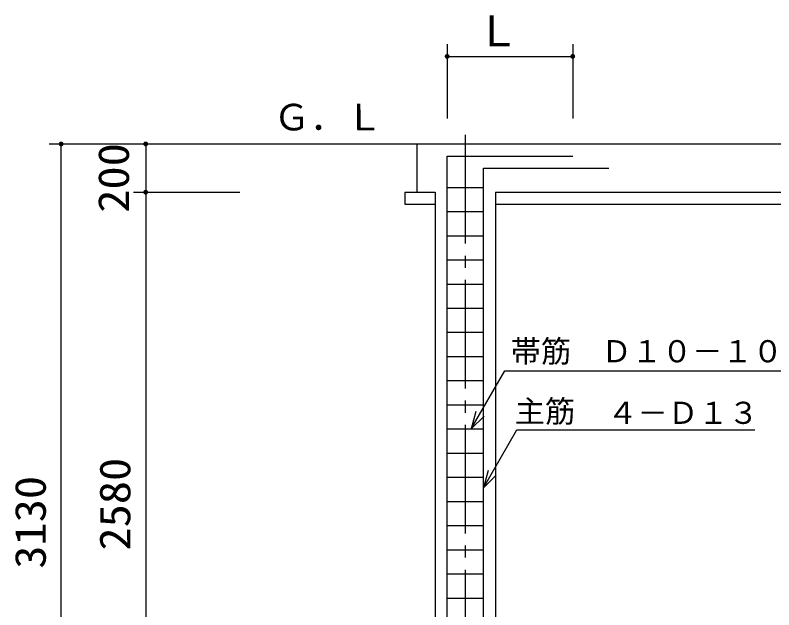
# Model space of a CAD drawing. Units: millimetres, scale not verified. Extents: x -14850 to 14850, y -10500 to 10500.
# Drawn here: x -2483 to 658, y 371 to 2833 of the extents above; entities that cross this region are included whole.
import ezdxf
from ezdxf.enums import TextEntityAlignment as Align

# ---------------------------------------------------------------- set-up
doc = ezdxf.new("R2010")
doc.units = ezdxf.units.MM
doc.header["$LTSCALE"] = 50
doc.linetypes.add('CHAIN2', pattern=[12, 9, -1, 1, -1])
for name, color, linetype, lineweight in [('0-0_製作', 5, 'Continuous', 25), ('0-3_機器', 3, 'Continuous', 25), ('0-6_文字', 5, 'Continuous', 25)]:
    doc.layers.add(name, color=color, linetype=linetype, lineweight=lineweight)
doc.styles.add('ＭＳ ゴシック', font='')
doc.styles.get('ＭＳ ゴシック').set_extended_font_data('MS Gothic')

msp = doc.modelspace()

# ---------------------------------------------------------------- linework, layer by layer
at = {"layer": '0-0_製作', "color": 2}
for p, q in [((-694.48, 2711.98), (-694.48, 2405.39)), ((-174.48, 2711.98), (-174.48, 2405.39)), ((-694.48, 2661.98), (-174.48, 2661.98)), ((-2342.66, 2299.61), (-1552.72, 2299.61)), ((-2292.66, -830.39), (-2292.66, 2299.61)), ((-1942.66, 2299.61), (-1942.66, 2099.61)), ((-1992.66, 2099.61), (-1552.72, 2099.61)), ((-1942.66, 2099.61), (-1942.66, -480.39))]:
    msp.add_line(p, q, dxfattribs=at)
at = {"layer": '0-0_製作'}
for points in [[(-694.48, 2661.98), (-701.32, 2669.27), (-700.36, 2670.07)], [(-694.48, 2671.98), (-700.36, 2670.07), (-699.3, 2670.75)], [(-694.48, 2661.98), (-700.36, 2670.07), (-694.48, 2671.98)], [(-694.48, 2671.98), (-699.3, 2670.75), (-695.73, 2671.9)], [(-695.73, 2671.9), (-699.3, 2670.75), (-698.16, 2671.28)], [(-695.73, 2671.9), (-698.16, 2671.28), (-696.97, 2671.67)], [(-693.85, 2671.96), (-694.48, 2661.98), (-694.48, 2671.98)], [(-692.61, 2671.81), (-694.48, 2661.98), (-693.85, 2671.96)], [(-691.39, 2671.49), (-694.48, 2661.98), (-692.61, 2671.81)], [(-690.22, 2671.03), (-694.48, 2661.98), (-691.39, 2671.49)], [(-689.12, 2670.43), (-694.48, 2661.98), (-690.22, 2671.03)], [(-688.11, 2669.69), (-694.48, 2661.98), (-689.12, 2670.43)], [(-174.48, 2661.98), (-181.32, 2669.27), (-180.36, 2670.07)], [(-174.48, 2661.98), (-180.36, 2670.07), (-179.3, 2670.75)], [(-174.48, 2661.98), (-179.3, 2670.75), (-178.16, 2671.28)], [(-174.48, 2661.98), (-178.16, 2671.28), (-176.97, 2671.67)], [(-174.48, 2671.98), (-176.97, 2671.67), (-175.73, 2671.9)], [(-174.48, 2661.98), (-176.97, 2671.67), (-174.48, 2671.98)], [(-173.85, 2671.96), (-174.48, 2661.98), (-174.48, 2671.98)], [(-172.61, 2671.81), (-174.48, 2661.98), (-173.85, 2671.96)], [(-171.39, 2671.49), (-174.48, 2661.98), (-172.61, 2671.81)], [(-170.22, 2671.03), (-174.48, 2661.98), (-171.39, 2671.49)], [(-169.12, 2670.43), (-174.48, 2661.98), (-170.22, 2671.03)], [(-168.11, 2669.69), (-174.48, 2661.98), (-169.12, 2670.43)], [(-694.48, 2661.98), (-704.48, 2661.98), (-704.46, 2662.61)], [(-694.48, 2661.98), (-704.4, 2660.73), (-704.48, 2661.98)], [(-694.48, 2661.98), (-704.46, 2662.61), (-704.3, 2663.86)], [(-694.48, 2661.98), (-704.17, 2659.5), (-704.4, 2660.73)], [(-694.48, 2661.98), (-704.3, 2663.86), (-703.99, 2665.07)], [(-694.48, 2661.98), (-703.78, 2658.3), (-704.17, 2659.5)], [(-694.48, 2661.98), (-703.99, 2665.07), (-703.53, 2666.24)], [(-694.48, 2651.98), (-703.78, 2658.3), (-694.48, 2661.98)], [(-694.48, 2651.98), (-703.24, 2657.17), (-703.78, 2658.3)], [(-694.48, 2661.98), (-703.53, 2666.24), (-702.92, 2667.34)], [(-694.48, 2651.98), (-702.57, 2656.1), (-703.24, 2657.17)], [(-694.48, 2661.98), (-702.92, 2667.34), (-702.18, 2668.36)], [(-694.48, 2651.98), (-701.77, 2655.14), (-702.57, 2656.1)], [(-694.48, 2661.98), (-702.18, 2668.36), (-701.32, 2669.27)], [(-694.48, 2651.98), (-700.85, 2654.28), (-701.77, 2655.14)], [(-694.48, 2651.98), (-699.84, 2653.54), (-700.85, 2654.28)], [(-694.48, 2651.98), (-698.74, 2652.93), (-699.84, 2653.54)], [(-694.48, 2651.98), (-697.57, 2652.47), (-698.74, 2652.93)], [(-694.48, 2651.98), (-696.35, 2652.16), (-697.57, 2652.47)], [(-694.48, 2651.98), (-695.11, 2652), (-696.35, 2652.16)], [(-687.19, 2668.83), (-694.48, 2661.98), (-688.11, 2669.69)], [(-686.39, 2667.86), (-694.48, 2661.98), (-687.19, 2668.83)], [(-685.72, 2666.8), (-694.48, 2661.98), (-686.39, 2667.86)], [(-685.18, 2665.66), (-694.48, 2661.98), (-685.72, 2666.8)], [(-684.79, 2664.47), (-694.48, 2661.98), (-685.18, 2665.66)], [(-684.79, 2664.47), (-684.48, 2661.98), (-694.48, 2661.98)], [(-684.48, 2661.98), (-694.48, 2651.98), (-694.48, 2661.98)], [(-684.5, 2661.35), (-694.48, 2651.98), (-684.48, 2661.98)], [(-684.66, 2660.11), (-694.48, 2651.98), (-684.5, 2661.35)], [(-684.97, 2658.89), (-694.48, 2651.98), (-684.66, 2660.11)], [(-685.43, 2657.72), (-694.48, 2651.98), (-684.97, 2658.89)], [(-686.04, 2656.62), (-694.48, 2651.98), (-685.43, 2657.72)], [(-686.77, 2655.61), (-694.48, 2651.98), (-686.04, 2656.62)], [(-687.63, 2654.69), (-694.48, 2651.98), (-686.77, 2655.61)], [(-688.6, 2653.89), (-694.48, 2651.98), (-687.63, 2654.69)], [(-689.66, 2653.22), (-694.48, 2651.98), (-688.6, 2653.89)], [(-689.66, 2653.22), (-693.23, 2652.06), (-694.48, 2651.98)], [(-690.8, 2652.68), (-693.23, 2652.06), (-689.66, 2653.22)], [(-690.8, 2652.68), (-691.99, 2652.3), (-693.23, 2652.06)], [(-684.56, 2663.24), (-684.48, 2661.98), (-684.79, 2664.47)], [(-174.48, 2661.98), (-184.48, 2661.98), (-184.46, 2662.61)], [(-174.48, 2661.98), (-184.4, 2660.73), (-184.48, 2661.98)], [(-174.48, 2661.98), (-184.46, 2662.61), (-184.3, 2663.86)], [(-174.48, 2651.98), (-184.4, 2660.73), (-174.48, 2661.98)], [(-174.48, 2651.98), (-184.17, 2659.5), (-184.4, 2660.73)], [(-174.48, 2661.98), (-184.3, 2663.86), (-183.99, 2665.07)], [(-174.48, 2651.98), (-183.78, 2658.3), (-184.17, 2659.5)], [(-174.48, 2661.98), (-183.99, 2665.07), (-183.53, 2666.24)], [(-174.48, 2651.98), (-183.24, 2657.17), (-183.78, 2658.3)], [(-174.48, 2661.98), (-183.53, 2666.24), (-182.92, 2667.34)], [(-174.48, 2651.98), (-182.57, 2656.1), (-183.24, 2657.17)], [(-174.48, 2661.98), (-182.92, 2667.34), (-182.18, 2668.36)], [(-174.48, 2651.98), (-181.77, 2655.14), (-182.57, 2656.1)], [(-174.48, 2661.98), (-182.18, 2668.36), (-181.32, 2669.27)], [(-174.48, 2651.98), (-180.85, 2654.28), (-181.77, 2655.14)], [(-174.48, 2651.98), (-179.84, 2653.54), (-180.85, 2654.28)], [(-174.48, 2651.98), (-178.74, 2652.93), (-179.84, 2653.54)], [(-174.48, 2651.98), (-177.57, 2652.47), (-178.74, 2652.93)], [(-174.48, 2651.98), (-176.35, 2652.16), (-177.57, 2652.47)], [(-174.48, 2651.98), (-175.11, 2652), (-176.35, 2652.16)], [(-167.19, 2668.83), (-174.48, 2661.98), (-168.11, 2669.69)], [(-166.39, 2667.86), (-174.48, 2661.98), (-167.19, 2668.83)], [(-165.72, 2666.8), (-174.48, 2661.98), (-166.39, 2667.86)], [(-165.18, 2665.66), (-174.48, 2661.98), (-165.72, 2666.8)], [(-164.79, 2664.47), (-174.48, 2661.98), (-165.18, 2665.66)], [(-164.56, 2663.24), (-174.48, 2661.98), (-164.79, 2664.47)], [(-164.48, 2661.98), (-174.48, 2661.98), (-164.56, 2663.24)], [(-164.48, 2661.98), (-174.48, 2651.98), (-174.48, 2661.98)], [(-164.5, 2661.35), (-174.48, 2651.98), (-164.48, 2661.98)], [(-164.66, 2660.11), (-174.48, 2651.98), (-164.5, 2661.35)], [(-164.97, 2658.89), (-174.48, 2651.98), (-164.66, 2660.11)], [(-165.43, 2657.72), (-174.48, 2651.98), (-164.97, 2658.89)], [(-166.04, 2656.62), (-174.48, 2651.98), (-165.43, 2657.72)], [(-166.77, 2655.61), (-174.48, 2651.98), (-166.04, 2656.62)], [(-167.63, 2654.69), (-174.48, 2651.98), (-166.77, 2655.61)], [(-168.6, 2653.89), (-174.48, 2651.98), (-167.63, 2654.69)], [(-169.66, 2653.22), (-174.48, 2651.98), (-168.6, 2653.89)], [(-170.8, 2652.68), (-174.48, 2651.98), (-169.66, 2653.22)], [(-171.99, 2652.3), (-174.48, 2651.98), (-170.8, 2652.68)], [(-173.23, 2652.06), (-174.48, 2651.98), (-171.99, 2652.3)], [(-2292.66, 2309.61), (-2302.66, 2299.61), (-2302.64, 2300.23)], [(-2292.66, 2299.61), (-2302.66, 2299.61), (-2292.66, 2309.61)], [(-2292.66, 2299.61), (-2302.58, 2298.35), (-2302.66, 2299.61)], [(-2292.66, 2309.61), (-2302.64, 2300.23), (-2293.92, 2309.53)], [(-2293.92, 2309.53), (-2302.64, 2300.23), (-2302.49, 2301.48)], [(-2292.66, 2299.61), (-2302.35, 2297.12), (-2302.58, 2298.35)], [(-2293.92, 2309.53), (-2302.49, 2301.48), (-2295.15, 2309.29)], [(-2295.15, 2309.29), (-2302.49, 2301.48), (-2302.17, 2302.7)], [(-2292.66, 2299.61), (-2301.96, 2295.92), (-2302.35, 2297.12)], [(-2295.15, 2309.29), (-2302.17, 2302.7), (-2296.34, 2308.9)], [(-2296.34, 2308.9), (-2302.17, 2302.7), (-2301.71, 2303.86)], [(-2292.66, 2299.61), (-2301.43, 2294.79), (-2301.96, 2295.92)], [(-2296.34, 2308.9), (-2301.71, 2303.86), (-2297.48, 2308.37)], [(-2297.48, 2308.37), (-2301.71, 2303.86), (-2301.11, 2304.96)], [(-2292.66, 2299.61), (-2300.75, 2293.73), (-2301.43, 2294.79)], [(-2297.48, 2308.37), (-2301.11, 2304.96), (-2298.54, 2307.7)], [(-2298.54, 2307.7), (-2301.11, 2304.96), (-2300.37, 2305.98)], [(-2292.66, 2299.61), (-2299.95, 2292.76), (-2300.75, 2293.73)], [(-2298.54, 2307.7), (-2300.37, 2305.98), (-2299.51, 2306.89)], [(-2292.66, 2299.61), (-2299.04, 2291.9), (-2299.95, 2292.76)], [(-2292.66, 2289.61), (-2299.04, 2291.9), (-2292.66, 2299.61)], [(-2292.03, 2309.59), (-2292.66, 2299.61), (-2292.66, 2309.61)], [(-2290.79, 2309.43), (-2292.66, 2299.61), (-2292.03, 2309.59)], [(-2289.57, 2309.12), (-2292.66, 2299.61), (-2290.79, 2309.43)], [(-2288.4, 2308.65), (-2292.66, 2299.61), (-2289.57, 2309.12)], [(-2287.3, 2308.05), (-2292.66, 2299.61), (-2288.4, 2308.65)], [(-2286.29, 2307.31), (-2292.66, 2299.61), (-2287.3, 2308.05)], [(-2285.37, 2306.45), (-2292.66, 2299.61), (-2286.29, 2307.31)], [(-2285.37, 2306.45), (-2282.66, 2299.61), (-2292.66, 2299.61)], [(-2282.66, 2299.61), (-2292.66, 2289.61), (-2292.66, 2299.61)], [(-2282.68, 2298.98), (-2292.66, 2289.61), (-2282.66, 2299.61)], [(-2282.68, 2298.98), (-2291.41, 2289.68), (-2292.66, 2289.61)], [(-2282.84, 2297.73), (-2291.41, 2289.68), (-2282.68, 2298.98)], [(-2282.84, 2297.73), (-2290.18, 2289.92), (-2291.41, 2289.68)], [(-2283.15, 2296.51), (-2290.18, 2289.92), (-2282.84, 2297.73)], [(-2283.15, 2296.51), (-2288.98, 2290.31), (-2290.18, 2289.92)], [(-2283.61, 2295.35), (-2288.98, 2290.31), (-2283.15, 2296.51)], [(-2283.61, 2295.35), (-2287.85, 2290.84), (-2288.98, 2290.31)], [(-2284.22, 2294.25), (-2287.85, 2290.84), (-2283.61, 2295.35)], [(-2284.22, 2294.25), (-2286.78, 2291.51), (-2287.85, 2290.84)], [(-2284.96, 2293.23), (-2286.78, 2291.51), (-2284.22, 2294.25)], [(-2284.96, 2293.23), (-2285.82, 2292.32), (-2286.78, 2291.51)], [(-2284.57, 2305.48), (-2282.66, 2299.61), (-2285.37, 2306.45)], [(-2283.9, 2304.42), (-2282.66, 2299.61), (-2284.57, 2305.48)], [(-2283.36, 2303.29), (-2282.66, 2299.61), (-2283.9, 2304.42)], [(-2282.98, 2302.09), (-2282.66, 2299.61), (-2283.36, 2303.29)], [(-2282.74, 2300.86), (-2282.66, 2299.61), (-2282.98, 2302.09)], [(-1942.66, 2299.61), (-1952.66, 2299.61), (-1952.64, 2300.23)], [(-1942.66, 2299.61), (-1952.58, 2298.35), (-1952.66, 2299.61)], [(-1942.66, 2309.61), (-1952.64, 2300.23), (-1952.49, 2301.48)], [(-1942.66, 2299.61), (-1952.64, 2300.23), (-1942.66, 2309.61)], [(-1942.66, 2299.61), (-1952.35, 2297.12), (-1952.58, 2298.35)], [(-1942.66, 2309.61), (-1952.49, 2301.48), (-1943.92, 2309.53)], [(-1943.92, 2309.53), (-1952.49, 2301.48), (-1952.17, 2302.7)], [(-1942.66, 2299.61), (-1951.96, 2295.92), (-1952.35, 2297.12)], [(-1943.92, 2309.53), (-1952.17, 2302.7), (-1945.15, 2309.29)], [(-1945.15, 2309.29), (-1952.17, 2302.7), (-1951.71, 2303.86)], [(-1942.66, 2299.61), (-1951.43, 2294.79), (-1951.96, 2295.92)], [(-1945.15, 2309.29), (-1951.71, 2303.86), (-1946.34, 2308.9)], [(-1946.34, 2308.9), (-1951.71, 2303.86), (-1951.11, 2304.96)], [(-1942.66, 2299.61), (-1950.75, 2293.73), (-1951.43, 2294.79)], [(-1946.34, 2308.9), (-1951.11, 2304.96), (-1947.48, 2308.37)], [(-1947.48, 2308.37), (-1951.11, 2304.96), (-1950.37, 2305.98)], [(-1942.66, 2299.61), (-1949.95, 2292.76), (-1950.75, 2293.73)], [(-1947.48, 2308.37), (-1950.37, 2305.98), (-1948.54, 2307.7)], [(-1948.54, 2307.7), (-1950.37, 2305.98), (-1949.51, 2306.89)], [(-1942.66, 2289.61), (-1949.95, 2292.76), (-1942.66, 2299.61)], [(-1942.03, 2309.59), (-1942.66, 2299.61), (-1942.66, 2309.61)], [(-1940.79, 2309.43), (-1942.66, 2299.61), (-1942.03, 2309.59)], [(-1939.57, 2309.12), (-1942.66, 2299.61), (-1940.79, 2309.43)], [(-1938.4, 2308.65), (-1942.66, 2299.61), (-1939.57, 2309.12)], [(-1937.3, 2308.05), (-1942.66, 2299.61), (-1938.4, 2308.65)], [(-1936.29, 2307.31), (-1942.66, 2299.61), (-1937.3, 2308.05)], [(-1935.37, 2306.45), (-1942.66, 2299.61), (-1936.29, 2307.31)], [(-1934.57, 2305.48), (-1942.66, 2299.61), (-1935.37, 2306.45)], [(-1934.57, 2305.48), (-1932.66, 2299.61), (-1942.66, 2299.61)], [(-1932.66, 2299.61), (-1942.66, 2289.61), (-1942.66, 2299.61)], [(-1932.68, 2298.98), (-1942.66, 2289.61), (-1932.66, 2299.61)], [(-1932.84, 2297.73), (-1942.66, 2289.61), (-1932.68, 2298.98)], [(-1932.84, 2297.73), (-1941.41, 2289.68), (-1942.66, 2289.61)], [(-1933.15, 2296.51), (-1941.41, 2289.68), (-1932.84, 2297.73)], [(-1933.15, 2296.51), (-1940.18, 2289.92), (-1941.41, 2289.68)], [(-1933.61, 2295.35), (-1940.18, 2289.92), (-1933.15, 2296.51)], [(-1933.61, 2295.35), (-1938.98, 2290.31), (-1940.18, 2289.92)], [(-1934.22, 2294.25), (-1938.98, 2290.31), (-1933.61, 2295.35)], [(-1934.22, 2294.25), (-1937.85, 2290.84), (-1938.98, 2290.31)], [(-1934.96, 2293.23), (-1937.85, 2290.84), (-1934.22, 2294.25)], [(-1934.96, 2293.23), (-1936.78, 2291.51), (-1937.85, 2290.84)], [(-1935.82, 2292.32), (-1936.78, 2291.51), (-1934.96, 2293.23)], [(-1933.9, 2304.42), (-1932.66, 2299.61), (-1934.57, 2305.48)], [(-1933.36, 2303.29), (-1932.66, 2299.61), (-1933.9, 2304.42)], [(-1932.98, 2302.09), (-1932.66, 2299.61), (-1933.36, 2303.29)], [(-1932.74, 2300.86), (-1932.66, 2299.61), (-1932.98, 2302.09)], [(-2292.66, 2289.61), (-2298.02, 2291.16), (-2299.04, 2291.9)], [(-2292.66, 2289.61), (-2296.92, 2290.56), (-2298.02, 2291.16)], [(-2292.66, 2289.61), (-2295.75, 2290.09), (-2296.92, 2290.56)], [(-2292.66, 2289.61), (-2294.54, 2289.78), (-2295.75, 2290.09)], [(-2292.66, 2289.61), (-2293.29, 2289.62), (-2294.54, 2289.78)], [(-1942.66, 2289.61), (-1949.04, 2291.9), (-1949.95, 2292.76)], [(-1942.66, 2289.61), (-1948.02, 2291.16), (-1949.04, 2291.9)], [(-1942.66, 2289.61), (-1946.92, 2290.56), (-1948.02, 2291.16)], [(-1942.66, 2289.61), (-1945.75, 2290.09), (-1946.92, 2290.56)], [(-1942.66, 2289.61), (-1944.54, 2289.78), (-1945.75, 2290.09)], [(-1942.66, 2289.61), (-1943.29, 2289.62), (-1944.54, 2289.78)], [(-1942.66, 2109.61), (-1952.64, 2100.23), (-1952.49, 2101.48)], [(-1942.66, 2099.61), (-1952.64, 2100.23), (-1942.66, 2109.61)], [(-1942.66, 2109.61), (-1952.49, 2101.48), (-1943.92, 2109.53)], [(-1943.92, 2109.53), (-1952.49, 2101.48), (-1952.17, 2102.7)], [(-1943.92, 2109.53), (-1952.17, 2102.7), (-1945.15, 2109.29)], [(-1945.15, 2109.29), (-1952.17, 2102.7), (-1951.71, 2103.86)], [(-1945.15, 2109.29), (-1951.71, 2103.86), (-1946.34, 2108.9)], [(-1946.34, 2108.9), (-1951.71, 2103.86), (-1951.11, 2104.96)], [(-1946.34, 2108.9), (-1951.11, 2104.96), (-1947.48, 2108.37)], [(-1947.48, 2108.37), (-1951.11, 2104.96), (-1950.37, 2105.98)], [(-1947.48, 2108.37), (-1950.37, 2105.98), (-1948.54, 2107.7)], [(-1948.54, 2107.7), (-1950.37, 2105.98), (-1949.51, 2106.89)], [(-1942.03, 2109.59), (-1942.66, 2099.61), (-1942.66, 2109.61)], [(-1940.79, 2109.43), (-1942.66, 2099.61), (-1942.03, 2109.59)], [(-1939.57, 2109.12), (-1942.66, 2099.61), (-1940.79, 2109.43)], [(-1938.4, 2108.65), (-1942.66, 2099.61), (-1939.57, 2109.12)], [(-1937.3, 2108.05), (-1942.66, 2099.61), (-1938.4, 2108.65)], [(-1936.29, 2107.31), (-1942.66, 2099.61), (-1937.3, 2108.05)], [(-1935.37, 2106.45), (-1942.66, 2099.61), (-1936.29, 2107.31)], [(-1934.57, 2105.48), (-1942.66, 2099.61), (-1935.37, 2106.45)], [(-1934.57, 2105.48), (-1932.66, 2099.61), (-1942.66, 2099.61)], [(-1933.9, 2104.42), (-1932.66, 2099.61), (-1934.57, 2105.48)], [(-1942.66, 2099.61), (-1952.66, 2099.61), (-1952.64, 2100.23)], [(-1942.66, 2099.61), (-1952.58, 2098.35), (-1952.66, 2099.61)], [(-1942.66, 2099.61), (-1952.35, 2097.12), (-1952.58, 2098.35)], [(-1942.66, 2099.61), (-1951.96, 2095.92), (-1952.35, 2097.12)], [(-1942.66, 2099.61), (-1951.43, 2094.79), (-1951.96, 2095.92)], [(-1942.66, 2099.61), (-1950.75, 2093.73), (-1951.43, 2094.79)], [(-1942.66, 2099.61), (-1949.95, 2092.76), (-1950.75, 2093.73)], [(-1942.66, 2089.61), (-1949.95, 2092.76), (-1942.66, 2099.61)], [(-1942.66, 2089.61), (-1949.04, 2091.9), (-1949.95, 2092.76)], [(-1942.66, 2089.61), (-1948.02, 2091.16), (-1949.04, 2091.9)], [(-1942.66, 2089.61), (-1946.92, 2090.56), (-1948.02, 2091.16)], [(-1942.66, 2089.61), (-1945.75, 2090.09), (-1946.92, 2090.56)], [(-1942.66, 2089.61), (-1944.54, 2089.78), (-1945.75, 2090.09)], [(-1942.66, 2089.61), (-1943.29, 2089.63), (-1944.54, 2089.78)], [(-1932.66, 2099.61), (-1942.66, 2089.61), (-1942.66, 2099.61)], [(-1932.68, 2098.98), (-1942.66, 2089.61), (-1932.66, 2099.61)], [(-1932.84, 2097.73), (-1942.66, 2089.61), (-1932.68, 2098.98)], [(-1932.84, 2097.73), (-1941.41, 2089.68), (-1942.66, 2089.61)], [(-1933.15, 2096.52), (-1941.41, 2089.68), (-1932.84, 2097.73)], [(-1933.15, 2096.52), (-1940.18, 2089.92), (-1941.41, 2089.68)], [(-1933.61, 2095.35), (-1940.18, 2089.92), (-1933.15, 2096.52)], [(-1933.61, 2095.35), (-1938.98, 2090.31), (-1940.18, 2089.92)], [(-1934.22, 2094.25), (-1938.98, 2090.31), (-1933.61, 2095.35)], [(-1934.22, 2094.25), (-1937.85, 2090.84), (-1938.98, 2090.31)], [(-1934.96, 2093.23), (-1937.85, 2090.84), (-1934.22, 2094.25)], [(-1934.96, 2093.23), (-1936.78, 2091.52), (-1937.85, 2090.84)], [(-1935.82, 2092.32), (-1936.78, 2091.52), (-1934.96, 2093.23)], [(-1933.36, 2103.29), (-1932.66, 2099.61), (-1933.9, 2104.42)], [(-1932.98, 2102.09), (-1932.66, 2099.61), (-1933.36, 2103.29)], [(-1932.74, 2100.86), (-1932.66, 2099.61), (-1932.98, 2102.09)]]:
    msp.add_solid(points, dxfattribs=at)
at = {"layer": '0-3_機器', "color": 2, "linetype": 'CHAIN2'}
msp.add_line((-619.48, 2336.74), (-619.48, -863.99), dxfattribs=at)
at = {"layer": '0-3_機器', "color": 2}
for p, q in [((-1901.98, 2299.61), (2567.42, 2299.61)), ((-819.48, 2299.61), (-819.48, 2099.61)), ((-869.48, 2099.61), (-869.48, 2049.61)), ((-869.48, 2099.61), (-744.48, 2099.61)), ((-744.48, 2099.61), (-744.48, -480.39)), ((-494.48, 2099.61), (-494.48, -480.39)), ((-869.48, 2049.61), (-744.48, 2049.61)), ((-494.48, 2049.61), (2430.52, 2049.61))]:
    msp.add_line(p, q, dxfattribs=at)
at = {"layer": '0-3_機器'}
for p, q in [((-694.48, 2249.6), (-174.48, 2249.6)), ((-694.48, -630.39), (-694.48, 2249.6)), ((-544.48, 2199.61), (-24.48, 2199.61)), ((-544.48, -580.39), (-544.48, 2199.61)), ((-694.48, 2119.62), (-544.48, 2119.62)), ((-694.48, 2019.62), (-544.48, 2019.62)), ((-694.48, 1919.62), (-544.48, 1919.62)), ((-694.48, 1819.62), (-544.48, 1819.62)), ((-694.48, 1719.62), (-544.48, 1719.62)), ((-694.48, 1619.62), (-544.48, 1619.62)), ((-694.48, 1519.61), (-544.48, 1519.61)), ((-694.48, 1419.61), (-544.48, 1419.61)), ((-694.48, 1319.61), (-544.48, 1319.61)), ((-694.48, 1219.61), (-544.48, 1219.61)), ((-694.48, 1119.61), (-544.48, 1119.61)), ((-694.48, 1019.61), (-544.48, 1019.61)), ((-694.48, 919.61), (-544.48, 919.61)), ((-694.48, 819.61), (-544.48, 819.61)), ((-694.48, 719.61), (-544.48, 719.61)), ((-694.48, 619.61), (-544.48, 619.61)), ((-694.48, 519.61), (-544.48, 519.61)), ((-694.48, 419.61), (-544.48, 419.61))]:
    msp.add_line(p, q, dxfattribs=at)
at = {"layer": '0-3_機器', "color": 2}
msp.add_lwpolyline([(-494.48, 2099.61), (2430.52, 2099.61), (2430.52, 2049.61)], dxfattribs=at)
at = {"layer": '0-6_文字', "color": 2}
for p, q in [((-594.48, 1119.61), (-455.91, 1359.61)), ((-455.91, 1359.61), (969.17, 1359.61)), ((-575.07, 1192.06), (-594.48, 1119.61)), ((-594.48, 1119.61), (-541.45, 1172.65)), ((-544.48, 875.56), (-405.92, 1115.57)), ((-405.92, 1115.57), (579.22, 1115.57))]:
    msp.add_line(p, q, dxfattribs=at)
msp.add_lwpolyline([(-525.07, 948.01), (-544.48, 875.56), (-491.45, 928.6)], dxfattribs=at)

# ---------------------------------------------------------------- texts
at = {"layer": '0-0_製作', "color": 4, "style": 'ＭＳ ゴシック'}
msp.add_text('Ｌ', height=128.4, dxfattribs=at).set_placement((-571.34, 2665.4), align=Align.BOTTOM_LEFT)
at = {"layer": '0-0_製作', "color": 4, "style": 'ＭＳ ゴシック', "width": 1.1}
for s, p in [('200', (-1973.22, 2014.77)), ('2580', (-1967.66, 615.86)), ('3130', (-2317.66, 540.86))]:
    msp.add_text(s, height=128.4, rotation=90, dxfattribs=at).set_placement(p, align=Align.BOTTOM_LEFT)
at = {"layer": '0-3_機器', "color": 4, "style": 'ＭＳ ゴシック'}
msp.add_text('Ｇ．Ｌ', height=110, rotation=0.002, dxfattribs=at).set_placement((-1412.76, 2322.6), align=Align.BOTTOM_LEFT)
at = {"layer": '0-6_文字', "color": 4, "style": 'ＭＳ ゴシック'}
for s, p in [('帯筋\u3000Ｄ１０－１００＠', (-431.44, 1367.86)), ('主筋', (-414.56, 1119.17)), ('４－Ｄ１３', (-30.99, 1112.88))]:
    msp.add_text(s, height=91.79, dxfattribs=at).set_placement(p, align=Align.BOTTOM_LEFT)

doc.saveas('drawing.dxf')
